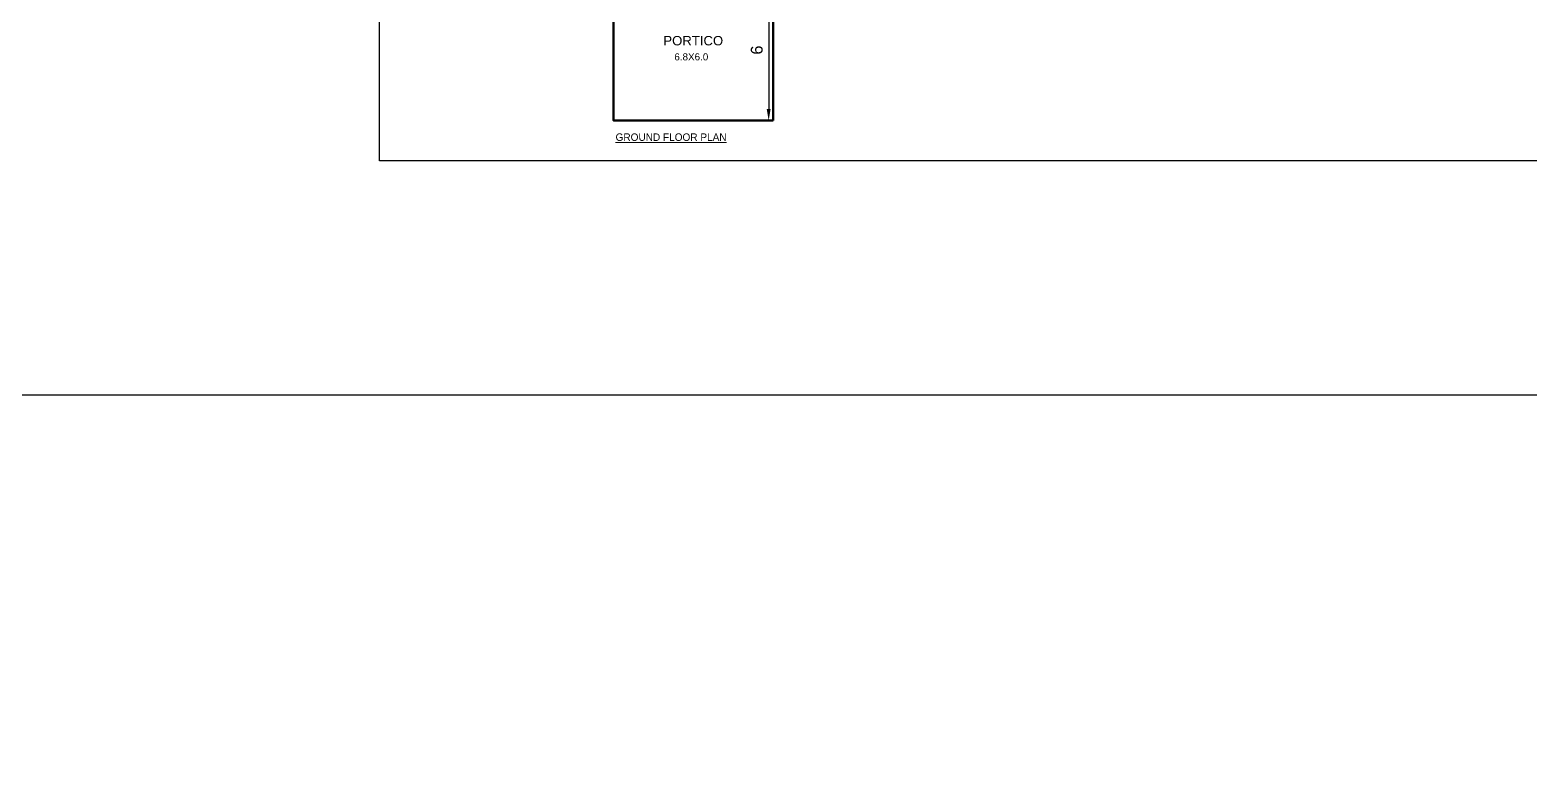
# Model space of a CAD drawing. Header units: metres. Extents: x 0 to 298, y 0 to 242.
# Drawn here: x 63.8 to 127.6, y 150.3 to 181.6 of the extents above; entities that cross this region are included whole.
import ezdxf
from ezdxf.enums import TextEntityAlignment as Align

# ---------------------------------------------------------------- set-up
doc = ezdxf.new("R2010")
doc.units = ezdxf.units.M
doc.layers.add('BLK_1_DA_RAMP_1', color=7, linetype='Continuous', lineweight=50)
doc.styles.add('ai', font='arial.ttf')
doc.styles.get("Standard").update_dxf_attribs({"font": 'arial.ttf', "height": 0.5})
doc.styles.add('style1', font='BKANT.TTF', dxfattribs={"height": 1})
doc.dimstyles.new('ISO-25', dxfattribs={"dimtxt": 2.5, "dimasz": 2.5, "dimexe": 1.25, "dimexo": 0.625, "dimtad": 1, "dimtxsty": 'Standard', "dimcen": 2.5, "dimadec": 0, "dimazin": 0, "dimtfac": 1, "dimtmove": 0, "dimatfit": 3, "dimfxl": 0, "dimarcsym": 0})

# ---------------------------------------------------------------- blocks, each defined once
blk = doc.blocks.new('*D143')
at = {"layer": 'BLK_1_DA_RAMP_1', "color": 2, "lineweight": -2}
blk.add_line((95.221, 183.251), (95.221, 178.251), dxfattribs=at)
at = {"layer": 'BLK_1_DA_RAMP_1', "color": 2}
for points in [[(95.137, 183.251), (95.304, 183.251), (95.221, 183.751)], [(95.137, 178.251), (95.304, 178.251), (95.221, 177.751)]]:
    blk.add_solid(points, dxfattribs=at)
at = {"layer": 'DEFPOINTS', "color": 0}
for p in [(95.418, 183.751), (95.221, 177.751), (95.418, 177.751)]:
    blk.add_point(p, dxfattribs=at)
at = {"layer": 'BLK_1_DA_RAMP_1', "color": 2, "insert": (94.715, 180.751), "char_height": 0.5, "attachment_point": 5, "rotation": 90}
blk.add_mtext('6', dxfattribs=at)

msp = doc.modelspace()

# ---------------------------------------------------------------- linework, layer by layer
for p, q in [((78.66366, 176.03468), (78.66366, 232.92204)), ((181.04662, 176.03468), (78.66366, 176.03468))]:
    msp.add_line(p, q)
at = {"color": 1, "ltscale": 25}
msp.add_lwpolyline([(10.27602, 6.72489), (247.924, 6.72489), (247.924, 166.06417), (10.27602, 166.06417)], close=True, dxfattribs=at)
at = {"layer": 'BLK_1_DA_RAMP_1', "color": 1}
msp.add_lwpolyline([(95.41848, 177.75112), (95.41848, 183.75112), (88.61848, 183.75112), (88.61848, 177.75112)], close=True, dxfattribs=at)

# ---------------------------------------------------------------- texts
at = {"style": 'ai'}
for s, height, p in [('PORTICO', 0.4, (92.01194, 181.15218)), ('6.8X6.0', 0.3, (91.92885, 180.46348))]:
    msp.add_text(s, height=height, dxfattribs=at).set_placement(p, align=Align.MIDDLE)
at = {"lineweight": 0, "style": 'style1'}
msp.add_text('%%UGROUND FLOOR PLAN', height=0.3194444, dxfattribs=at).set_placement((88.70648, 176.88702))

# ---------------------------------------------------------------- dimensions: what is measured, and where the dimension line sits
at = {"layer": 'BLK_1_DA_RAMP_1', "color": 2}
dim = msp.add_linear_dim(base=(95.22063, 177.75112), p1=(95.41848, 183.75112), p2=(95.41848, 177.75112), angle=90, dimstyle='ISO-25', override={"dimtxt": 0.5, "dimasz": 0.5, "dimgap": 0.25, "dimdsep": 46, "dimse1": 1, "dimse2": 1, "dimclrd": 2, "dimclrt": 2, "dimfxl": 12, "dimfxlon": 1, "dimarcsym": 2}, dxfattribs=at)
dim.commit()
dim.dimension.update_dxf_attribs({"geometry": '*D143', "text_midpoint": (94.71534, 180.75112)})

doc.saveas('drawing.dxf')
